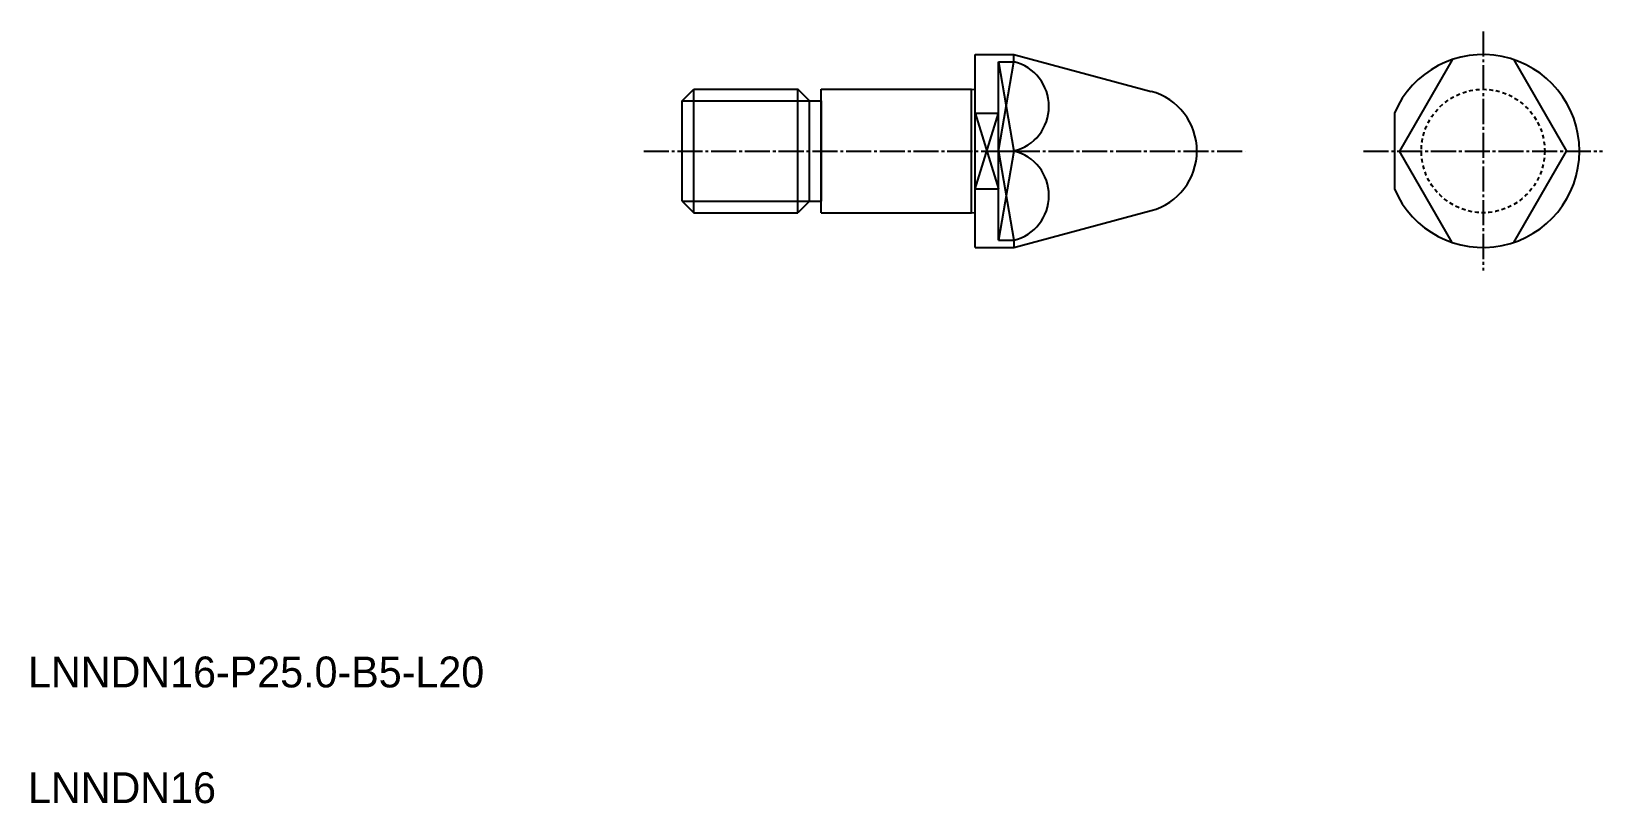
# Model space of a CAD drawing. Extents: x 10 to 214, y 10 to 110.
import ezdxf

# ---------------------------------------------------------------- set-up
doc = ezdxf.new("R2010")
doc.units = 0
doc.header["$LTSCALE"] = 0.25
doc.linetypes.add('CENTER', pattern=[17.5, 13, -1.5, 1.5, -1.5])
doc.linetypes.add('DASHED', pattern=[3.5, 2, -1.5])
doc.layers.get('0').update_dxf_attribs({"linetype": 'CONTINUOUS'})
doc.layers.add('CENTER', color=1, linetype='CENTER')
doc.styles.get("Standard").update_dxf_attribs({"font": 'txt', "height": 3.2})

msp = doc.modelspace()

# ---------------------------------------------------------------- linework, layer by layer
at = {"linetype": 'CONTINUOUS'}
for p, q in [((132.85, 82.03), (132.85, 107.03)), ((132.85, 107.03), (137.85, 107.03)), ((135.85, 82.97), (135.85, 106.09)), ((135.85, 106.09), (137.85, 106.09)), ((137.85, 107.03), (155.66, 102.26)), ((137.85, 106.09), (137.85, 107.03)), ((194.7, 106.37), (187.87, 94.53)), ((202.7, 106.37), (209.54, 94.53)), ((112.85, 86.53), (112.85, 102.53)), ((112.85, 102.53), (132.35, 102.53)), ((132.35, 86.53), (132.35, 102.53)), ((132.85, 99.43), (135.85, 99.43)), ((187.2, 99.43), (187.2, 89.63)), ((135.85, 94.53), (137.85, 94.53)), ((194.7, 82.69), (187.87, 94.53)), ((202.7, 82.69), (209.54, 94.53)), ((132.85, 89.63), (135.85, 89.63)), ((112.85, 86.53), (132.35, 86.53)), ((137.85, 82.03), (155.66, 86.8)), ((132.85, 82.03), (137.85, 82.03)), ((135.85, 82.97), (137.85, 82.97))]:
    msp.add_line(p, q, dxfattribs=at)
at = {"color": 3}
for p, q in [((135.85, 106.09), (137.85, 94.53)), ((135.85, 94.53), (137.85, 106.09)), ((94.85, 101.03), (111.35, 101.03)), ((132.85, 99.43), (135.85, 89.63)), ((132.85, 89.63), (135.85, 99.43)), ((135.85, 94.53), (137.85, 82.97)), ((137.85, 94.53), (135.85, 82.97)), ((94.85, 88.03), (111.35, 88.03))]:
    msp.add_line(p, q, dxfattribs=at)
for p, q in [((94.85, 101.03), (96.35, 102.53)), ((96.35, 102.53), (109.85, 102.53)), ((96.35, 86.53), (96.35, 102.53)), ((111.35, 101.03), (109.85, 102.53)), ((109.85, 86.53), (109.85, 102.53)), ((132.35, 102.53), (132.85, 102.5)), ((94.85, 88.03), (94.85, 101.03)), ((111.35, 88.03), (111.35, 101.03)), ((112.85, 101.03), (112.85, 88.03)), ((132.85, 94.53), (132.85, 94.53)), ((94.85, 88.03), (96.35, 86.53)), ((111.35, 88.03), (109.85, 86.53)), ((132.85, 88.28), (132.85, 88.28)), ((96.35, 86.53), (109.85, 86.53)), ((132.35, 86.53), (132.85, 86.55)), ((137.85, 82.97), (137.85, 82.03))]:
    msp.add_line(p, q)
at = {"color": 7, "linetype": 'CONTINUOUS'}
for p, q in [((111.35, 101.03), (112.85, 101.03)), ((111.35, 88.03), (112.85, 88.03))]:
    msp.add_line(p, q, dxfattribs=at)
at = {"color": 3, "linetype": 'DASHED'}
msp.add_circle((198.7, 94.53), 8, dxfattribs=at)
at = {"linetype": 'CONTINUOUS'}
for centre, radius, start, end in [((136.47, 100.31), 5.94, 283.4312, 76.5688), ((198.7, 94.53), 12.5, 0, 156.9261), ((153.59, 94.53), 8, 285, 75), ((136.47, 88.75), 5.94, 283.4312, 76.5688), ((198.7, 94.53), 12.5, 203.0739, 0)]:
    msp.add_arc(centre, radius, start, end, dxfattribs=at)
at = {"layer": 'CENTER', "color": 1, "linetype": 'CENTER'}
for p, q in [((198.7, 110.03), (198.7, 79.03)), ((89.85, 94.53), (167.87, 94.53)), ((183.2, 94.53), (214.2, 94.53))]:
    msp.add_line(p, q, dxfattribs=at)

# ---------------------------------------------------------------- texts
for s, p in [('LNNDN16-P25.0-B5-L20', (10, 25)), ('LNNDN16', (10, 10))]:
    msp.add_text(s, height=4).set_placement(p)

doc.saveas('drawing.dxf')
